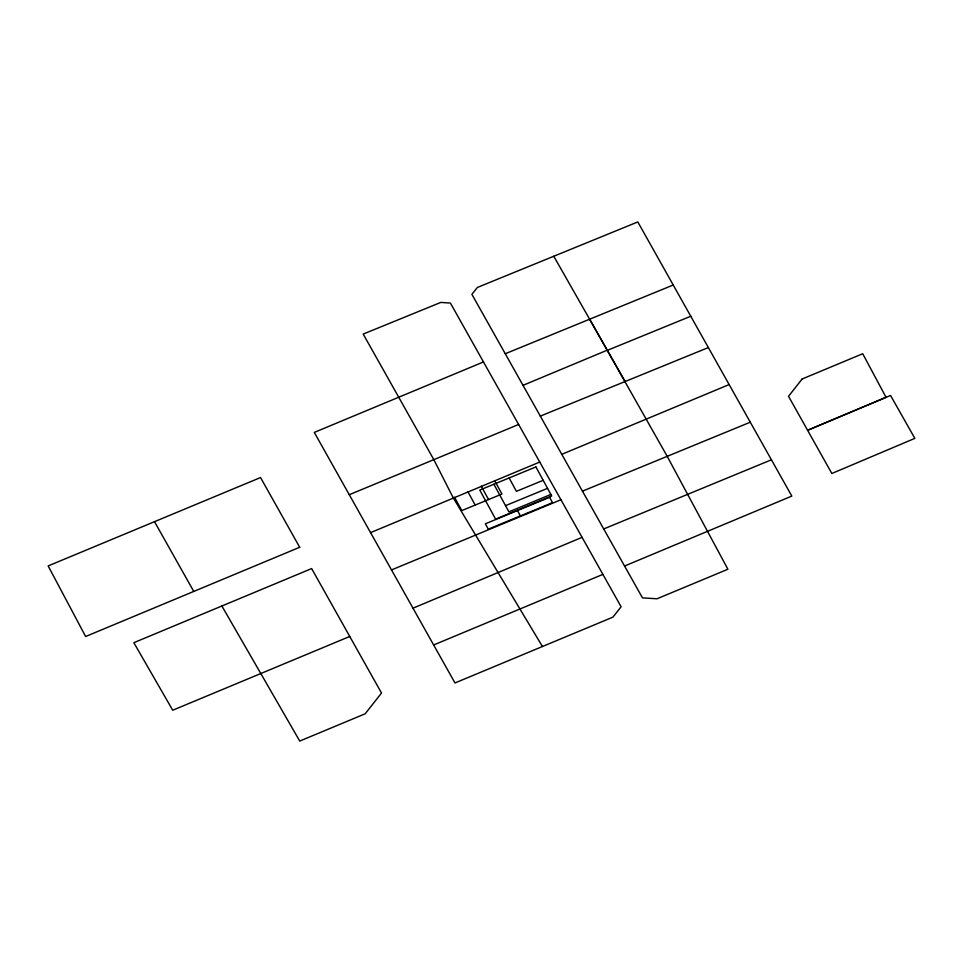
<?xml version="1.0" encoding="UTF-8"?>
<svg xmlns="http://www.w3.org/2000/svg" width="963" height="963" viewBox="0 0 963 963"><rect width="100%" height="100%" fill="white"/><g stroke="black" fill="none" stroke-linecap="round" stroke-linejoin="round"><path stroke-width="1.44" d="M729.135 384.574L637.807 221.935L477.383 287.456L471.894 294.353L561.778 454.319L729.135 384.574L791.815 496.077L624.566 566.027M370.574 532.635L539.749 462.047L621.111 606.786L612.925 617.139L454.981 682.96L314.287 432.411L483.474 361.944L539.749 462.047M412.958 608.195L582.037 537.354M522.993 385.344L607.28 350.171M561.778 454.319L582.446 491.166L750.285 422.203M349.75 636.471L172.726 710.237L133.833 642.694L311.639 568.579L381.517 693.047L365.182 713.788L299.734 741.065L221.875 606.004M433.639 644.981L602.898 574.393M518.636 424.478L349.268 494.717M550.872 494.452L508.909 511.847L493.887 484.245M560.923 499.749L391.532 569.915M543.18 480.308L516.409 491.335L509.126 477.949M505.539 505.659L547.55 488.337M771.399 459.82L603.717 528.952M505.262 353.746L673.233 285.012M553.773 256.254L607.352 350.351L690.82 316.225M540.303 416.124L708.395 347.547M542.446 646.51L453.188 497.739L433.88 459.748L363.195 334.077L440.777 302.418L450.419 303.068L483.474 361.944M607.352 350.351L625.143 381.517M589.633 319.222L666.95 455.884L727.896 569.241L657.007 598.781L642.477 597.867L582.446 491.166M154.513 521.669L193.768 591.438M517.48 510.559L520.393 515.915M494.657 480.645L501.94 494.031L461.795 510.583L454.512 497.197M481.271 486.159L488.554 499.544M467.898 491.684L475.168 505.069M802.095 379.025L788.528 396.299L831.851 473.495L914.85 438.37L890.546 395.456L807.608 430.292L886.044 397.334L862.716 353.734L802.095 379.025M299.698 547.273L85.635 636.507L48.15 565.931L260.54 477.552L299.698 547.273M535.897 466.923L479.779 490.059L495.608 519.141L551.715 495.993L535.897 466.923M549.608 497.317L485.364 523.8L488.277 529.156L552.521 502.674L549.608 497.317"/></g></svg>
